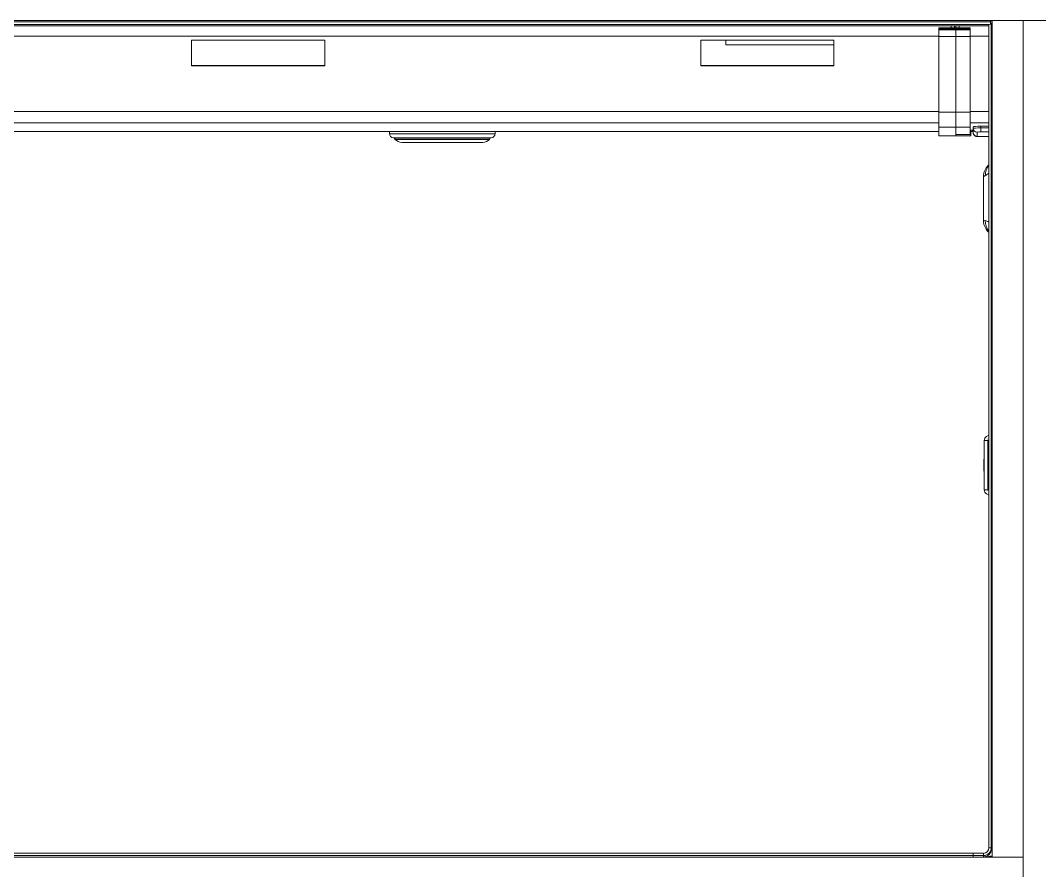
# Model space of a CAD drawing. Header units: millimetres. Extents: x -16985 to -606, y 2122 to 9380.
# Drawn here: x -14374 to -13073, y 6201 to 7287 of the extents above; entities that cross this region are included whole.
import ezdxf

# ---------------------------------------------------------------- set-up
doc = ezdxf.new("R2010")
doc.units = ezdxf.units.MM
for name, pattern in [('K5LT32768', [0]), ('K5LT32769', [0]), ('K5LT_THIN', [0])]:
    doc.linetypes.add(name, pattern=pattern)

msp = doc.modelspace()

# ---------------------------------------------------------------- linework, layer by layer
at = {"color": 7, "linetype": 'K5LT_THIN', "lineweight": 18}
for p, q in [((-14837.6, 7287.4), (-13135.6, 7287.4)), ((-14837.6, 7285.4), (-13135.6, 7285.4)), ((-14835.6, 7280.6), (-13137.6, 7280.6)), ((-13201.6, 7278), (-13179.6, 7278)), ((-13201.6, 7276.5), (-13201.6, 7278)), ((-13201.6, 7276.5), (-13179.6, 7276.5)), ((-13201.6, 7276.5), (-13201.6, 7275.2)), ((-13185.6, 7278), (-13185.6, 7280.6)), ((-13181.6, 7278), (-13181.6, 7280.6)), ((-13179.6, 7278), (-13179.6, 7280.6)), ((-13161.6, 7278), (-13179.6, 7278)), ((-13179.6, 7276.5), (-13179.6, 7278)), ((-13161.6, 7276.5), (-13179.6, 7276.5)), ((-13179.6, 7275.2), (-13179.6, 7276.5)), ((-13175.6, 7280.6), (-13175.6, 7278)), ((-13161.6, 7276.5), (-13161.6, 7278)), ((-13161.6, 7275.2), (-13161.6, 7276.5)), ((-13137.6, 6230.2), (-13137.6, 7282.2)), ((-13135.6, 7285.4), (-13135.6, 7287.4)), ((-13135.6, 7287.2), (-11818.6, 7287.2)), ((-13135.6, 7282.4), (-13135.6, 7285.4)), ((-13133.6, 7285.3), (-13135.6, 7285.3)), ((-13135.6, 7283.3), (-13133.6, 7283.3)), ((-13134.6, 7282.4), (-13134.6, 6230.4)), ((-13134.6, 7282.1), (-13133.6, 7282.1)), ((-13133.6, 6218.2), (-13133.6, 7287.2)), ((-13093.6, 7287.2), (-13133.6, 7287.2)), ((-13093.6, 7287.2), (-13033.6, 7287.2)), ((-13093.6, 6078.2), (-13093.6, 7287.2)), ((-13093.6, 6218.2), (-13093.6, 7287.2)), ((-13201.6, 7275.2), (-13179.6, 7275.2)), ((-13201.6, 7275.2), (-13201.6, 7266.6)), ((-13201.6, 7266.6), (-13179.6, 7266.6)), ((-13201.6, 7266.6), (-13201.6, 7170.3)), ((-13161.6, 7275.2), (-13179.6, 7275.2)), ((-13179.6, 7266.6), (-13179.6, 7275.2)), ((-13161.6, 7266.6), (-13179.6, 7266.6)), ((-13179.6, 7170.3), (-13179.6, 7266.6)), ((-13161.6, 7266.6), (-13161.6, 7275.2)), ((-13161.6, 7170.3), (-13161.6, 7266.6)), ((-13985.6, 7262.2), (-14155.6, 7262.2)), ((-14155.6, 7262.2), (-14155.6, 7229.3)), ((-13985.6, 7229.3), (-13985.6, 7262.2)), ((-13335.6, 7262.2), (-13505.6, 7262.2)), ((-13505.6, 7262.2), (-13505.6, 7229.3)), ((-13473.6, 7262.2), (-13473.6, 7256)), ((-13473.6, 7256), (-13335.6, 7256)), ((-13335.6, 7229.3), (-13335.6, 7262.2)), ((-13985.6, 7229.5), (-14155.6, 7229.5)), ((-14155.6, 7229.3), (-13985.6, 7229.3)), ((-13335.6, 7229.5), (-13505.6, 7229.5)), ((-13505.6, 7229.3), (-13335.6, 7229.3)), ((-13201.6, 7170.3), (-13179.6, 7170.3)), ((-13201.6, 7170.3), (-13201.6, 7150.8)), ((-13161.6, 7170.3), (-13179.6, 7170.3)), ((-13179.6, 7150.8), (-13179.6, 7170.3)), ((-13161.6, 7150.8), (-13161.6, 7170.3)), ((-14835.6, 7145.5), (-13201.6, 7145.5)), ((-13903, 7145.5), (-13903, 7142.5)), ((-13768.1, 7142.5), (-13768.1, 7145.5)), ((-13201.6, 7150.8), (-13179.6, 7150.8)), ((-13201.6, 7150.8), (-13201.6, 7140)), ((-13161.6, 7150.8), (-13179.6, 7150.8)), ((-13179.6, 7141.7), (-13179.6, 7150.8)), ((-13179.6, 7150.8), (-13179.6, 7140)), ((-13161.6, 7141.7), (-13161.6, 7150.8)), ((-13161.6, 7147.1), (-13157.8, 7147.1)), ((-13160.6, 7140), (-13160.6, 7147.1)), ((-13160.6, 7145.5), (-13157.8, 7145.5)), ((-13157.8, 7151.4), (-13157.7, 7149.2)), ((-13157.8, 7146.4), (-13157.8, 7151.4)), ((-13157.7, 7149.2), (-13157.7, 7144)), ((-13147.7, 7150), (-13147.8, 7152.2)), ((-13137.6, 7152.2), (-13147.8, 7152.2)), ((-13147.7, 7144.8), (-13147.7, 7150)), ((-13773.1, 7137.5), (-13898, 7137.5)), ((-13896.6, 7137.5), (-13896.6, 7136.8)), ((-13774.6, 7136.8), (-13774.6, 7137.5)), ((-13201.6, 7140), (-13179.6, 7140)), ((-13201.6, 7140), (-13179.6, 7140)), ((-13201.6, 7140), (-13201.6, 7140)), ((-13161.6, 7141.7), (-13179.6, 7141.7)), ((-13179.6, 7141.6), (-13161.6, 7141.6)), ((-13179.6, 7140), (-13179.6, 7140)), ((-13179.6, 7140), (-13160.6, 7140)), ((-13161.6, 7141.6), (-13161.6, 7141.7)), ((-13160.6, 7140), (-13160.6, 7140)), ((-13152.7, 7139.2), (-13152.7, 7144.4)), ((-13152.7, 7139.1), (-13137.6, 7139.1)), ((-13887.1, 7131.5), (-13887.2, 7131.5)), ((-13887.1, 7131.5), (-13887.1, 7131.5)), ((-13887, 7131.5), (-13887.1, 7131.5)), ((-13886.9, 7131.5), (-13887, 7131.5)), ((-13886.9, 7131.5), (-13886.9, 7131.5)), ((-13886.7, 7131.5), (-13886.9, 7131.5)), ((-13886.4, 7131.5), (-13886.7, 7131.5)), ((-13886.3, 7131.5), (-13886.4, 7131.5)), ((-13885.9, 7131.5), (-13886.3, 7131.5)), ((-13885.9, 7131.5), (-13885.9, 7131.5)), ((-13885.6, 7131.5), (-13885.9, 7131.5)), ((-13885.1, 7131.5), (-13885.6, 7131.5)), ((-13885.1, 7131.5), (-13885.2, 7131.5)), ((-13884.8, 7131.5), (-13885.1, 7131.5)), ((-13884.2, 7131.5), (-13884.8, 7131.5)), ((-13884.2, 7131.5), (-13884.2, 7131.5)), ((-13883.8, 7131.5), (-13884.2, 7131.5)), ((-13883.1, 7131.5), (-13883.8, 7131.5)), ((-13882.7, 7131.5), (-13883.1, 7131.5)), ((-13881.9, 7131.5), (-13882.7, 7131.5)), ((-13881.4, 7131.5), (-13881.9, 7131.5)), ((-13880.5, 7131.5), (-13881.4, 7131.5)), ((-13878.9, 7131.5), (-13879.9, 7131.5)), ((-13877.2, 7131.5), (-13878.3, 7131.5)), ((-13876.6, 7131.5), (-13877.2, 7131.5)), ((-13875.4, 7131.5), (-13876.6, 7131.5)), ((-13874.7, 7131.5), (-13875.4, 7131.5)), ((-13873.4, 7131.5), (-13874.7, 7131.5)), ((-13871.3, 7131.5), (-13872.7, 7131.5)), ((-13869.1, 7131.5), (-13870.5, 7131.5)), ((-13866.7, 7131.5), (-13868.3, 7131.5)), ((-13864.3, 7131.5), (-13865.9, 7131.5)), ((-13861.8, 7131.5), (-13863.4, 7131.5)), ((-13859.1, 7131.5), (-13860.8, 7131.5)), ((-13856.4, 7131.5), (-13858.2, 7131.5)), ((-13853.6, 7131.5), (-13855.4, 7131.5)), ((-13850.8, 7131.5), (-13852.6, 7131.5)), ((-13847.9, 7131.5), (-13849.8, 7131.5)), ((-13845, 7131.5), (-13846.9, 7131.5)), ((-13842, 7131.5), (-13843.9, 7131.5)), ((-13839, 7131.5), (-13840.9, 7131.5)), ((-13836, 7131.5), (-13837.9, 7131.5)), ((-13833, 7131.5), (-13834.9, 7131.5)), ((-13830, 7131.5), (-13831.9, 7131.5)), ((-13827.1, 7131.5), (-13829, 7131.5)), ((-13824.1, 7131.5), (-13826, 7131.5)), ((-13821.2, 7131.5), (-13823.1, 7131.5)), ((-13818.3, 7131.5), (-13820.2, 7131.5)), ((-13815.5, 7131.5), (-13817.3, 7131.5)), ((-13812.8, 7131.5), (-13814.6, 7131.5)), ((-13810.2, 7131.5), (-13811.9, 7131.5)), ((-13807.6, 7131.5), (-13809.2, 7131.5)), ((-13805.1, 7131.5), (-13806.7, 7131.5)), ((-13802.7, 7131.5), (-13804.3, 7131.5)), ((-13800.5, 7131.5), (-13801.9, 7131.5)), ((-13798.3, 7131.5), (-13799.7, 7131.5)), ((-13797.6, 7131.5), (-13798.3, 7131.5)), ((-13796.3, 7131.5), (-13797.6, 7131.5)), ((-13795.6, 7131.5), (-13796.3, 7131.5)), ((-13794.4, 7131.5), (-13795.6, 7131.5)), ((-13793.8, 7131.5), (-13794.4, 7131.5)), ((-13792.7, 7131.5), (-13793.8, 7131.5)), ((-13791.1, 7131.5), (-13792.1, 7131.5)), ((-13789.7, 7131.5), (-13790.6, 7131.5)), ((-13789.2, 7131.5), (-13789.7, 7131.5)), ((-13788.4, 7131.5), (-13789.2, 7131.5)), ((-13787.9, 7131.5), (-13788.4, 7131.5)), ((-13787.2, 7131.5), (-13787.9, 7131.5)), ((-13786.9, 7131.5), (-13787.2, 7131.5)), ((-13786.3, 7131.5), (-13786.9, 7131.5)), ((-13786, 7131.5), (-13786.3, 7131.5)), ((-13785.5, 7131.5), (-13786, 7131.5)), ((-13785.9, 7131.5), (-13786, 7131.5)), ((-13785.2, 7131.5), (-13785.5, 7131.5)), ((-13784.8, 7131.5), (-13785.2, 7131.5)), ((-13785.2, 7131.5), (-13785.2, 7131.5)), ((-13784.6, 7131.5), (-13784.8, 7131.5)), ((-13784.4, 7131.5), (-13784.6, 7131.5)), ((-13784.6, 7131.5), (-13784.6, 7131.5)), ((-13784.2, 7131.5), (-13784.3, 7131.5)), ((-13784.1, 7131.5), (-13784.2, 7131.5)), ((-13784.2, 7131.5), (-13784.2, 7131.5)), ((-13784, 7131.5), (-13784.1, 7131.5)), ((-13784, 7131.5), (-13784, 7131.5)), ((-13144.6, 7087.2), (-13144.6, 7032)), ((-13140.5, 6755.9), (-13137.6, 6757.6)), ((-13143.6, 6687.7), (-13143.6, 6750.7)), ((-13138.9, 6750.7), (-13143.6, 6750.7)), ((-13138.9, 6750.7), (-13138.9, 6687.7)), ((-13144.1, 6726.5), (-13144.1, 6726.9)), ((-13143.6, 6726.9), (-13144.1, 6726.9)), ((-13144.1, 6711.9), (-13144.1, 6726.5)), ((-13144.1, 6711.5), (-13144.1, 6711.9)), ((-13143.6, 6711.5), (-13144.1, 6711.5)), ((-13138.9, 6687.7), (-13143.6, 6687.7)), ((-13137.6, 6680.8), (-13140.5, 6682.5)), ((-13157.6, 6223.3), (-14837.6, 6223.3)), ((-13144.6, 6223.3), (-13157.6, 6223.3)), ((-13157.6, 6220.4), (-13157.6, 6223.3)), ((-13134.6, 6230.4), (-13134.6, 6228.6)), ((-16683.6, 6218.2), (-13093.6, 6218.2)), ((-13157.6, 6220.4), (-14837.6, 6220.4)), ((-13157.6, 6220.4), (-13144.6, 6220.4)), ((-13157.6, 6218.3), (-13157.6, 6220.4)), ((-13157.6, 6218.3), (-13143.2, 6218.3)), ((-13157.6, 6218.2), (-13157.6, 6218.3)), ((-13144.6, 6218.6), (-13144.6, 6220.4)), ((-13093.6, 6218.2), (-13133.6, 6218.2)), ((-13093.6, 6158.3), (-13093.6, 6218.2))]:
    msp.add_line(p, q, dxfattribs=at)
at = {"color": 8, "linetype": 'K5LT32768', "lineweight": 15, "true_color": 0x808080}
for p, q in [((-14835.6, 7282.2), (-13137.6, 7282.2)), ((-14835.6, 7280.6), (-13137.6, 7280.6)), ((-13134.6, 7280.7), (-13133.6, 7280.7)), ((-14835.6, 7267.2), (-13201.6, 7267.2)), ((-13161.6, 7267.2), (-13137.6, 7267.2)), ((-14835.6, 7170.9), (-13201.6, 7170.9)), ((-13161.6, 7170.9), (-13137.6, 7170.9)), ((-14835.6, 7156.3), (-13201.6, 7156.3)), ((-14835.6, 7145.5), (-13201.6, 7145.5)), ((-13161.6, 7156.3), (-13137.6, 7156.3)), ((-13161.6, 7147.2), (-13157.8, 7147.2)), ((-13160.6, 7145.5), (-13157.8, 7145.5)), ((-13137.6, 7150), (-13147.7, 7150)), ((-13768.1, 7142.5), (-13903, 7142.5)), ((-13774.6, 7136.8), (-13896.6, 7136.8)), ((-13775.2, 7135.3), (-13895.9, 7135.3)), ((-13179.6, 7140), (-13160.6, 7140)), ((-13137.6, 7139.2), (-13152.7, 7139.2)), ((-13147.7, 7144.8), (-13137.6, 7144.8)), ((-13137.6, 6751.4), (-13138.9, 6750.7)), ((-13143.6, 6726.5), (-13144.1, 6726.5)), ((-13143.6, 6711.9), (-13144.1, 6711.9)), ((-13138.9, 6687.7), (-13137.6, 6687)), ((-13144.6, 6223.3), (-13144.6, 6220.4)), ((-13157.6, 6218.3), (-14839.6, 6218.3)), ((-13143.2, 6218.3), (-13143.2, 6218.2))]:
    msp.add_line(p, q, dxfattribs=at)
at = {"color": 7, "linetype": 'K5LT_THIN', "const_width": 0.18}
for points in [[(-13884.2, 7131.5), (-13884.2, 7131.5), (-13884.1, 7131.5), (-13883.8, 7131.5), (-13883.8, 7131.5)], [(-13138.9, 6750.7), (-13139.4, 6751.6), (-13139.8, 6752.6), (-13140.1, 6753.4), (-13140.4, 6754.2), (-13140.6, 6754.8), (-13140.7, 6755.4), (-13140.6, 6755.7), (-13140.5, 6755.9)], [(-13138.9, 6687.7), (-13139.4, 6686.7), (-13139.8, 6685.8), (-13140.1, 6685), (-13140.4, 6684.2), (-13140.6, 6683.5), (-13140.7, 6683), (-13140.6, 6682.7), (-13140.5, 6682.5)]]:
    msp.add_lwpolyline(points, dxfattribs=at)
at = {"color": 8, "linetype": 'K5LT32769', "true_color": 0x808080, "const_width": 0.18}
for points in [[(-13137.6, 7093.5), (-13137.6, 7094.5), (-13137.6, 7095.4)], [(-13137.6, 7028.9), (-13137.6, 7027.2), (-13137.6, 7025.7)]]:
    msp.add_lwpolyline(points, dxfattribs=at)
at = {"color": 7, "linetype": 'K5LT_THIN', "lineweight": 18}
for centre, radius, start, end in [((-13135.3, 7265.1), 17.3, 87.5139, 97.4963), ((-13133.6, 7284.1), 3.6, 255.3572, 271.4374), ((-13152.7, 7149.4), 4.99, 182.093, 270.0845), ((-13898, 7142.5), 5, 180, 270), ((-13894.6, 7136.8), 2, 180, 228.2685), ((-13885.5, 7146.9), 15.6, 228.2685, 263.4533), ((-13785.6, 7146.9), 15.6, 276.5413, 311.7315), ((-13776.6, 7136.8), 2, 311.7315, 0), ((-13773.1, 7142.5), 5, 270, 0), ((-13152.7, 7144.2), 4.99, 182.093, 270.0845), ((-13137.6, 6750.7), 6, 119.3578, 180), ((-13137.6, 6687.7), 6, 180, 240.6422), ((-13144.5, 6230.4), 10, 269.9726, 359.9725), ((-13144.6, 6230.2), 7, 269.9726, 359.9725), ((-13144.5, 6228.6), 10, 269.9726, 359.9725), ((-13135.3, 6213.1), 17.3, 87.5139, 97.4963), ((-13143.3, 6221.2), 2.92, 245.3879, 272.6191)]:
    msp.add_arc(centre, radius, start, end, dxfattribs=at)
at = {"color": 8, "linetype": 'K5LT32768', "lineweight": 15, "true_color": 0x808080}
for centre, radius, start, end in [((-13122.9, 7089.8), 19.2, 139.5739, 181.8795), ((-13122.4, 7031), 19.8, 178.1656, 220.1451), ((-13133.6, 6232.1), 3.6, 255.3572, 271.4374)]:
    msp.add_arc(centre, radius, start, end, dxfattribs=at)
at = {"color": 7, "linetype": 'K5LT_THIN', "lineweight": 18}
for centre, major_axis, ratio, start_param, end_param in [((-13158.9, 7176.9), (-1.1, 33), 0.002743, 2.700134, 3.220212), ((-13147.8, 7151.4), (10, 0), 0.078633, 1.572022, 3.1416), ((-13159, 7182.5), (-1.3, 36.2), 0.002743, 2.937718, 3.220212), ((-13147.7, 7149.4), (10, 0.17), 0.061229, 1.570337, 3.139916), ((-13147.7, 7144.4), (5, 0), 0.078633, 1.572022, 3.1416)]:
    msp.add_ellipse(centre, major_axis=major_axis, ratio=ratio, start_param=start_param, end_param=end_param, dxfattribs=at)
at = {"color": 8, "linetype": 'K5LT32768', "lineweight": 15, "true_color": 0x808080}
for centre, major_axis, ratio, start_param, end_param in [((-13153.9, 7177.1), (-1.1, 38), 0.002382, 3.141521, 3.220235), ((-13044.6, 7133.4), (100, 46.2), 0.028758, 2.905944, 3.128287), ((-13044.7, 6985.8), (100, -46.2), 0.028771, 2.934196, 3.154867)]:
    msp.add_ellipse(centre, major_axis=major_axis, ratio=ratio, start_param=start_param, end_param=end_param, dxfattribs=at)
at = {"color": 7, "linetype": 'K5LT_THIN', "lineweight": 18}
for points, knots in [([(-13157.9, 7147.1), (-13157.8, 7147), (-13157.8, 7146.5), (-13157.8, 7145.7), (-13157.8, 7144.7), (-13157.7, 7144.2), (-13157.7, 7143.9), (-13157.7, 7143.7), (-13157.7, 7143.5), (-13157.6, 7143.2), (-13157.6, 7142.8), (-13157.3, 7142.1), (-13156.9, 7141.3), (-13156.2, 7140.4), (-13155.2, 7139.7), (-13154.2, 7139.3), (-13153.3, 7139.1), (-13152.8, 7139.1), (-13152.7, 7139.1)], [0, 0, 0, 0, 0.013218, 0.166187, 0.31962, 0.474548, 0.555311, 0.620583, 0.647507, 0.665461, 0.685882, 0.718166, 0.765983, 0.825375, 0.873708, 0.927493, 0.983161, 1, 1, 1, 1]), ([(-13887.2, 7131.5), (-13887.2, 7131.5), (-13887.2, 7131.5), (-13887.1, 7131.5), (-13887.1, 7131.5), (-13887, 7131.5)], [0, 0, 0, 0, 0.256748, 0.791313, 1, 1, 1, 1]), ([(-13886.9, 7131.5), (-13886.9, 7131.5), (-13886.9, 7131.5), (-13886.8, 7131.5), (-13886.8, 7131.5), (-13886.7, 7131.5)], [0, 0, 0, 0, 0.32029, 0.80938, 1, 1, 1, 1]), ([(-13886.4, 7131.5), (-13886.5, 7131.5), (-13886.5, 7131.5), (-13886.5, 7131.5), (-13886.5, 7131.5), (-13886.4, 7131.5), (-13886.3, 7131.5), (-13886.3, 7131.5)], [0, 0, 0, 0, 0.0504, 0.348467, 0.644865, 0.940339, 1, 1, 1, 1]), ([(-13885.9, 7131.5), (-13885.9, 7131.5), (-13885.9, 7131.5), (-13885.8, 7131.5), (-13885.7, 7131.5), (-13885.6, 7131.5)], [0, 0, 0, 0, 0.306844, 0.725248, 1, 1, 1, 1]), ([(-13885.1, 7131.5), (-13885.1, 7131.5), (-13885.1, 7131.5), (-13885, 7131.5), (-13884.9, 7131.5), (-13884.8, 7131.5)], [0, 0, 0, 0, 0.285855, 0.676309, 1, 1, 1, 1]), ([(-13882.7, 7131.5), (-13882.7, 7131.5), (-13882.9, 7131.5), (-13883, 7131.5), (-13883.1, 7131.5), (-13883.1, 7131.5), (-13883.1, 7131.5)], [0, 0, 0, 0, 0.186965, 0.532766, 0.876709, 1, 1, 1, 1]), ([(-13881.9, 7131.5), (-13881.9, 7131.5), (-13881.9, 7131.5), (-13881.7, 7131.5), (-13881.6, 7131.5), (-13881.4, 7131.5), (-13881.4, 7131.5)], [0, 0, 0, 0, 0.225483, 0.550546, 0.874721, 1, 1, 1, 1]), ([(-13880.5, 7131.5), (-13880.5, 7131.5), (-13880.5, 7131.5), (-13880.3, 7131.5), (-13880.1, 7131.5), (-13880, 7131.5), (-13879.9, 7131.5)], [0, 0, 0, 0, 0.293429, 0.590029, 0.885819, 1, 1, 1, 1]), ([(-13878.9, 7131.5), (-13878.9, 7131.5), (-13878.9, 7131.5), (-13878.7, 7131.5), (-13878.5, 7131.5), (-13878.4, 7131.5), (-13878.3, 7131.5)], [0, 0, 0, 0, 0.293464, 0.590098, 0.885924, 1, 1, 1, 1]), ([(-13877.2, 7131.5), (-13877.2, 7131.5), (-13877.2, 7131.5), (-13877.1, 7131.5), (-13876.9, 7131.5), (-13876.7, 7131.5), (-13876.6, 7131.5), (-13876.6, 7131.5)], [0, 0, 0, 0, 0.050835, 0.349241, 0.645976, 0.941791, 1, 1, 1, 1]), ([(-13875.4, 7131.5), (-13875.4, 7131.5), (-13875.3, 7131.5), (-13875.1, 7131.5), (-13874.9, 7131.5), (-13874.7, 7131.5), (-13874.7, 7131.5)], [0, 0, 0, 0, 0.293522, 0.590216, 0.886102, 1, 1, 1, 1]), ([(-13873.4, 7131.5), (-13873.4, 7131.5), (-13873.3, 7131.5), (-13873.1, 7131.5), (-13872.9, 7131.5), (-13872.7, 7131.5), (-13872.7, 7131.5)], [0, 0, 0, 0, 0.293546, 0.590265, 0.886175, 1, 1, 1, 1]), ([(-13871.3, 7131.5), (-13871.3, 7131.5), (-13871.2, 7131.5), (-13871, 7131.5), (-13870.7, 7131.5), (-13870.6, 7131.5), (-13870.5, 7131.5)], [0, 0, 0, 0, 0.293567, 0.590306, 0.886238, 1, 1, 1, 1]), ([(-13869.1, 7131.5), (-13869, 7131.5), (-13869, 7131.5), (-13868.8, 7131.5), (-13868.5, 7131.5), (-13868.3, 7131.5), (-13868.3, 7131.5)], [0, 0, 0, 0, 0.216001, 0.513435, 0.809402, 1, 1, 1, 1]), ([(-13866.7, 7131.5), (-13866.7, 7131.5), (-13866.6, 7131.5), (-13866.4, 7131.5), (-13866.2, 7131.5), (-13866, 7131.5), (-13865.9, 7131.5)], [0, 0, 0, 0, 0.164176, 0.461954, 0.758139, 1, 1, 1, 1]), ([(-13864.3, 7131.5), (-13864.3, 7131.5), (-13864.2, 7131.5), (-13864, 7131.5), (-13863.7, 7131.5), (-13863.5, 7131.5), (-13863.4, 7131.5)], [0, 0, 0, 0, 0.112119, 0.41033, 0.706877, 1, 1, 1, 1]), ([(-13860.8, 7131.5), (-13860.9, 7131.5), (-13861.1, 7131.5), (-13861.3, 7131.5), (-13861.6, 7131.5), (-13861.7, 7131.5), (-13861.8, 7131.5)], [0, 0, 0, 0, 0.157405, 0.455249, 0.751487, 1, 1, 1, 1]), ([(-13859.1, 7131.5), (-13859.1, 7131.5), (-13858.9, 7131.5), (-13858.6, 7131.5), (-13858.4, 7131.5), (-13858.2, 7131.5), (-13858.2, 7131.5)], [0, 0, 0, 0, 0.293614, 0.590401, 0.886381, 1, 1, 1, 1]), ([(-13856.4, 7131.5), (-13856.3, 7131.5), (-13856.2, 7131.5), (-13855.9, 7131.5), (-13855.6, 7131.5), (-13855.5, 7131.5), (-13855.4, 7131.5)], [0, 0, 0, 0, 0.293612, 0.590398, 0.886375, 1, 1, 1, 1]), ([(-13853.6, 7131.5), (-13853.6, 7131.5), (-13853.4, 7131.5), (-13853.1, 7131.5), (-13852.8, 7131.5), (-13852.7, 7131.5), (-13852.6, 7131.5)], [0, 0, 0, 0, 0.293606, 0.590386, 0.886358, 1, 1, 1, 1]), ([(-13850.8, 7131.5), (-13850.8, 7131.5), (-13850.7, 7131.5), (-13850.5, 7131.5), (-13850.2, 7131.5), (-13849.9, 7131.5), (-13849.8, 7131.5), (-13849.8, 7131.5)], [0, 0, 0, 0, 0.053846, 0.352343, 0.649166, 0.945085, 1, 1, 1, 1]), ([(-13847.9, 7131.5), (-13847.8, 7131.5), (-13847.7, 7131.5), (-13847.4, 7131.5), (-13847.1, 7131.5), (-13846.9, 7131.5), (-13846.9, 7131.5)], [0, 0, 0, 0, 0.216839, 0.514268, 0.810233, 1, 1, 1, 1]), ([(-13845, 7131.5), (-13844.9, 7131.5), (-13844.8, 7131.5), (-13844.5, 7131.5), (-13844.2, 7131.5), (-13844, 7131.5), (-13843.9, 7131.5)], [0, 0, 0, 0, 0.165166, 0.462906, 0.759055, 1, 1, 1, 1]), ([(-13842, 7131.5), (-13842, 7131.5), (-13841.8, 7131.5), (-13841.6, 7131.5), (-13841.3, 7131.5), (-13841, 7131.5), (-13840.9, 7131.5)], [0, 0, 0, 0, 0.113236, 0.411377, 0.707854, 1, 1, 1, 1]), ([(-13837.9, 7131.5), (-13838, 7131.5), (-13838.2, 7131.5), (-13838.4, 7131.5), (-13838.8, 7131.5), (-13838.9, 7131.5), (-13839, 7131.5)], [0, 0, 0, 0, 0.156435, 0.454195, 0.750347, 1, 1, 1, 1]), ([(-13836, 7131.5), (-13835.9, 7131.5), (-13835.7, 7131.5), (-13835.4, 7131.5), (-13835.1, 7131.5), (-13835, 7131.5), (-13834.9, 7131.5)], [0, 0, 0, 0, 0.293495, 0.59016, 0.886018, 1, 1, 1, 1]), ([(-13833, 7131.5), (-13832.9, 7131.5), (-13832.7, 7131.5), (-13832.4, 7131.5), (-13832.1, 7131.5), (-13832, 7131.5), (-13831.9, 7131.5)], [0, 0, 0, 0, 0.293464, 0.590098, 0.885924, 1, 1, 1, 1]), ([(-13830, 7131.5), (-13829.9, 7131.5), (-13829.7, 7131.5), (-13829.4, 7131.5), (-13829.1, 7131.5), (-13829, 7131.5), (-13829, 7131.5)], [0, 0, 0, 0, 0.293429, 0.590029, 0.885819, 1, 1, 1, 1]), ([(-13827.1, 7131.5), (-13827, 7131.5), (-13826.9, 7131.5), (-13826.7, 7131.5), (-13826.3, 7131.5), (-13826.1, 7131.5), (-13826, 7131.5), (-13826, 7131.5)], [0, 0, 0, 0, 0.05001, 0.348315, 0.644949, 0.940659, 1, 1, 1, 1]), ([(-13824.1, 7131.5), (-13824, 7131.5), (-13823.8, 7131.5), (-13823.5, 7131.5), (-13823.3, 7131.5), (-13823.1, 7131.5), (-13823.1, 7131.5)], [0, 0, 0, 0, 0.213059, 0.510272, 0.806011, 1, 1, 1, 1]), ([(-13821.2, 7131.5), (-13821.1, 7131.5), (-13821, 7131.5), (-13820.7, 7131.5), (-13820.4, 7131.5), (-13820.2, 7131.5), (-13820.2, 7131.5)], [0, 0, 0, 0, 0.161328, 0.458833, 0.754741, 1, 1, 1, 1]), ([(-13818.3, 7131.5), (-13818.3, 7131.5), (-13818.2, 7131.5), (-13817.9, 7131.5), (-13817.6, 7131.5), (-13817.4, 7131.5), (-13817.3, 7131.5), (-13817.3, 7131.5)], [0, 0, 0, 0, 0.109383, 0.407266, 0.703483, 0.999095, 1, 1, 1, 1]), ([(-13814.6, 7131.5), (-13814.6, 7131.5), (-13814.7, 7131.5), (-13814.9, 7131.5), (-13815.2, 7131.5), (-13815.5, 7131.5), (-13815.5, 7131.5)], [0, 0, 0, 0, 0.161072, 0.458483, 0.754296, 1, 1, 1, 1]), ([(-13812.8, 7131.5), (-13812.7, 7131.5), (-13812.5, 7131.5), (-13812.2, 7131.5), (-13812, 7131.5), (-13811.9, 7131.5), (-13811.9, 7131.5)], [0, 0, 0, 0, 0.293163, 0.58949, 0.885008, 1, 1, 1, 1]), ([(-13810.2, 7131.5), (-13810.1, 7131.5), (-13809.9, 7131.5), (-13809.6, 7131.5), (-13809.4, 7131.5), (-13809.3, 7131.5), (-13809.2, 7131.5)], [0, 0, 0, 0, 0.227932, 0.52482, 0.820278, 1, 1, 1, 1]), ([(-13807.6, 7131.5), (-13807.5, 7131.5), (-13807.3, 7131.5), (-13807.1, 7131.5), (-13806.8, 7131.5), (-13806.7, 7131.5), (-13806.7, 7131.5)], [0, 0, 0, 0, 0.176635, 0.473773, 0.769344, 1, 1, 1, 1]), ([(-13805.1, 7131.5), (-13805.1, 7131.5), (-13805, 7131.5), (-13804.7, 7131.5), (-13804.5, 7131.5), (-13804.3, 7131.5), (-13804.3, 7131.5), (-13804.3, 7131.5)], [0, 0, 0, 0, 0.051589, 0.349481, 0.645704, 0.941007, 1, 1, 1, 1]), ([(-13801.9, 7131.5), (-13802, 7131.5), (-13802, 7131.5), (-13802.2, 7131.5), (-13802.5, 7131.5), (-13802.7, 7131.5), (-13802.7, 7131.5)], [0, 0, 0, 0, 0.219013, 0.515773, 0.811074, 1, 1, 1, 1]), ([(-13800.5, 7131.5), (-13800.4, 7131.5), (-13800.2, 7131.5), (-13799.9, 7131.5), (-13799.8, 7131.5), (-13799.7, 7131.5), (-13799.7, 7131.5)], [0, 0, 0, 0, 0.292878, 0.588915, 0.884141, 1, 1, 1, 1]), ([(-13798.3, 7131.5), (-13798.2, 7131.5), (-13798, 7131.5), (-13797.8, 7131.5), (-13797.7, 7131.5), (-13797.6, 7131.5), (-13797.6, 7131.5)], [0, 0, 0, 0, 0.292817, 0.58879, 0.883954, 1, 1, 1, 1]), ([(-13796.3, 7131.5), (-13796.2, 7131.5), (-13796, 7131.5), (-13795.8, 7131.5), (-13795.7, 7131.5), (-13795.6, 7131.5), (-13795.6, 7131.5)], [0, 0, 0, 0, 0.292754, 0.588664, 0.883763, 1, 1, 1, 1]), ([(-13794.4, 7131.5), (-13794.4, 7131.5), (-13794.2, 7131.5), (-13794, 7131.5), (-13793.9, 7131.5), (-13793.8, 7131.5), (-13793.8, 7131.5)], [0, 0, 0, 0, 0.165196, 0.462045, 0.757304, 1, 1, 1, 1]), ([(-13792.7, 7131.5), (-13792.6, 7131.5), (-13792.4, 7131.5), (-13792.2, 7131.5), (-13792.1, 7131.5), (-13792.1, 7131.5), (-13792.1, 7131.5)], [0, 0, 0, 0, 0.292627, 0.588407, 0.883375, 1, 1, 1, 1]), ([(-13791.1, 7131.5), (-13791, 7131.5), (-13790.8, 7131.5), (-13790.6, 7131.5), (-13790.6, 7131.5), (-13790.6, 7131.5), (-13790.6, 7131.5)], [0, 0, 0, 0, 0.292562, 0.588277, 0.883179, 1, 1, 1, 1]), ([(-13789.7, 7131.5), (-13789.6, 7131.5), (-13789.4, 7131.5), (-13789.2, 7131.5), (-13789.2, 7131.5), (-13789.2, 7131.5), (-13789.2, 7131.5)], [0, 0, 0, 0, 0.292498, 0.588146, 0.882983, 1, 1, 1, 1]), ([(-13788.4, 7131.5), (-13788.3, 7131.5), (-13788.2, 7131.5), (-13788, 7131.5), (-13787.9, 7131.5), (-13787.9, 7131.5), (-13787.9, 7131.5)], [0, 0, 0, 0, 0.186212, 0.532349, 0.876619, 1, 1, 1, 1]), ([(-13787.2, 7131.5), (-13787.2, 7131.5), (-13787.1, 7131.5), (-13786.9, 7131.5), (-13786.8, 7131.5), (-13786.8, 7131.5), (-13786.9, 7131.5)], [0, 0, 0, 0, 0.133734, 0.502317, 0.868834, 1, 1, 1, 1]), ([(-13786.3, 7131.5), (-13786.2, 7131.5), (-13786.1, 7131.5), (-13786, 7131.5), (-13785.9, 7131.5), (-13785.9, 7131.5), (-13785.9, 7131.5)], [0, 0, 0, 0, 0.074038, 0.468007, 0.859763, 1, 1, 1, 1]), ([(-13785.2, 7131.5), (-13785.2, 7131.5), (-13785.2, 7131.5), (-13785.3, 7131.5), (-13785.4, 7131.5), (-13785.5, 7131.5)], [0, 0, 0, 0, 0.307138, 0.725931, 1, 1, 1, 1]), ([(-13784.8, 7131.5), (-13784.8, 7131.5), (-13784.7, 7131.5), (-13784.6, 7131.5), (-13784.6, 7131.5), (-13784.6, 7131.5)], [0, 0, 0, 0, 0.255621, 0.709882, 1, 1, 1, 1]), ([(-13784.4, 7131.5), (-13784.3, 7131.5), (-13784.2, 7131.5), (-13784.1, 7131.5), (-13784.1, 7131.5), (-13784.1, 7131.5)], [0, 0, 0, 0, 0.48634, 0.977914, 1, 1, 1, 1]), ([(-13784.1, 7131.5), (-13784, 7131.5), (-13783.9, 7131.5), (-13783.9, 7131.5), (-13783.9, 7131.5), (-13784, 7131.5), (-13784, 7131.5)], [0, 0, 0, 0, 0.292059, 0.58726, 0.881647, 1, 1, 1, 1]), ([(-13784, 7131.5), (-13783.9, 7131.5), (-13783.8, 7131.5), (-13783.8, 7131.5), (-13783.8, 7131.5)], [0, 0, 0, 0, 0.668474, 1, 1, 1, 1]), ([(-13137.6, 7102.6), (-13137.7, 7102.5), (-13138.1, 7102.1), (-13138.8, 7101.5), (-13139.6, 7100.5), (-13140.5, 7099.4), (-13141.4, 7098.1), (-13142.4, 7096.5), (-13143.2, 7094.7), (-13143.9, 7092.6), (-13144.4, 7090.4), (-13144.6, 7088.6), (-13144.6, 7087.6), (-13144.6, 7087.3)], [0, 0, 0, 0, 0.06186, 0.15331, 0.239594, 0.32549, 0.415346, 0.512875, 0.618075, 0.728601, 0.842369, 0.95815, 1, 1, 1, 1]), ([(-13142.1, 7089.2), (-13141.5, 7089.5), (-13140.2, 7090.3), (-13138.4, 7091.6), (-13137.5, 7092.3)], [0, 0, 0, 0, 0.497408, 1, 1, 1, 1]), ([(-13144.6, 7032), (-13144.6, 7031.6), (-13144.6, 7030.4), (-13144.4, 7028.6), (-13143.9, 7026.6), (-13143.3, 7024.7), (-13142.5, 7023), (-13141.7, 7021.4), (-13140.8, 7020.2), (-13140, 7019.1), (-13139.2, 7018.1), (-13138.4, 7017.4), (-13137.9, 7016.8), (-13137.6, 7016.6), (-13137.6, 7016.5)], [0, 0, 0, 0, 0.059671, 0.167659, 0.272308, 0.373225, 0.469687, 0.560703, 0.645715, 0.725848, 0.804328, 0.885445, 0.97362, 1, 1, 1, 1]), ([(-13137.5, 7029.5), (-13138.4, 7030), (-13140.3, 7031), (-13141.6, 7031.4), (-13142.2, 7031.6)], [0, 0, 0, 0, 0.497123, 1, 1, 1, 1])]:
    msp.add_open_spline(points, degree=3, knots=knots, dxfattribs=at)
at = {"color": 8, "linetype": 'K5LT32768', "lineweight": 15, "true_color": 0x808080}
msp.add_open_spline([(-13143.2, 6218.3), (-13142.3, 6218.4), (-13140.6, 6218.5), (-13137.6, 6219.1), (-13135.4, 6219.7), (-13133.8, 6219.8), (-13133.6, 6219.8)], degree=3, knots=[0, 0, 0, 0, 0.266013, 0.536846, 0.916404, 1, 1, 1, 1], dxfattribs=at)

doc.saveas('drawing.dxf')
